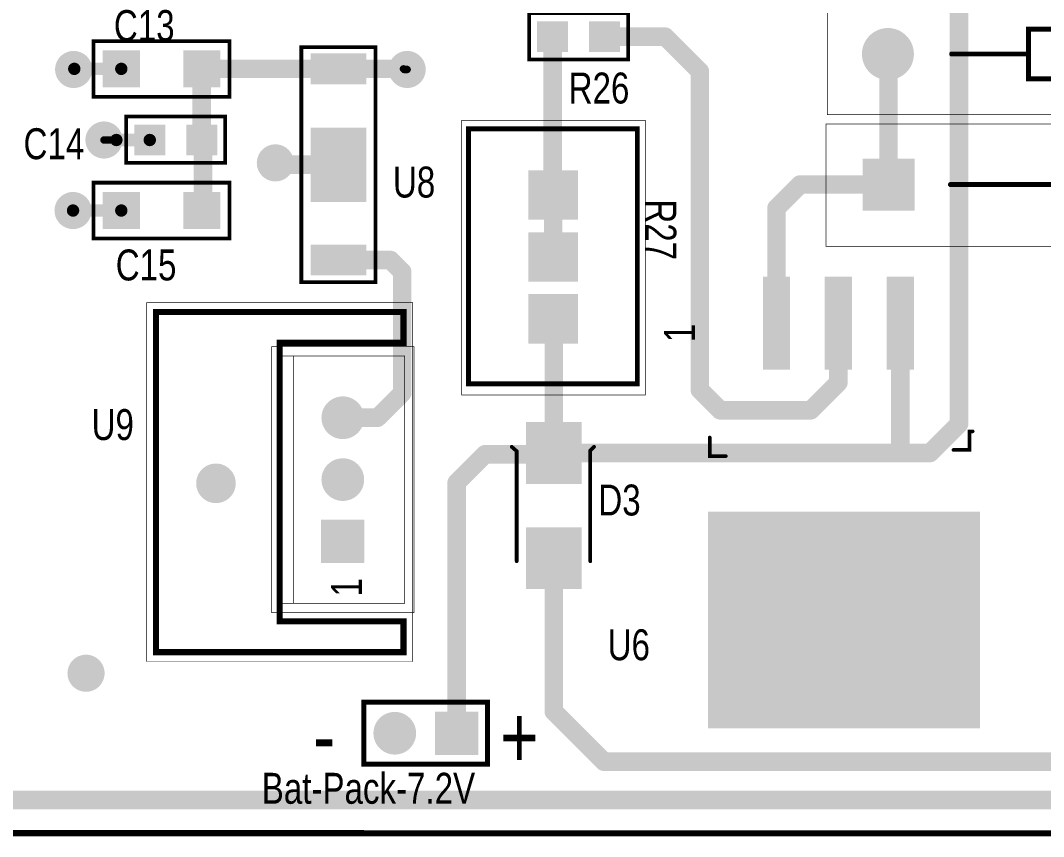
# Model space of a CAD drawing. Extents: x 0 to 8.76, y 0.02 to 4.83.
# Drawn here: x 5.693 to 7.347, y 0.023 to 1.342 of the extents above; entities that cross this region are included whole.
import ezdxf

# ---------------------------------------------------------------- set-up
doc = ezdxf.new("R2010")
doc.units = 0

msp = doc.modelspace()

# ---------------------------------------------------------------- linework, layer by layer
for points, const_width in [([(8.684, 0.028), (0.778, 0.029), (0.778, 4.826), (8.686, 4.826), (8.686, 0.028), (8.684, 0.028)], 0.01), ([(7.896, 1.19), (6.997, 1.19), (6.997, 1.388), (7.896, 1.388), (7.896, 1.19)], 0.001), ([(6.703, 0.737), (6.703, 1.181), (6.406, 1.181), (6.406, 0.737), (6.703, 0.737)], 0.001), ([(6.995, 1.175), (7.894, 1.175), (7.894, 0.977), (6.995, 0.977), (6.995, 1.175)], 0.001), ([(6.327, 0.306), (5.897, 0.306), (5.897, 0.886), (6.327, 0.886), (6.327, 0.306)], 0.001), ([(6.099, 0.815), (6.329, 0.815), (6.329, 0.385), (6.099, 0.385), (6.099, 0.815)], 0.001), ([(6.448, 0.14), (6.448, 0.24), (6.248, 0.24), (6.248, 0.14), (6.448, 0.14)], 0.001)]:
    msp.add_lwpolyline(points, close=True, dxfattribs=dict(const_width=const_width))
at = {"const_width": 0.0005}
for points in [[(6.9967, 1.19, 1), (6.9973, 1.19, 1)], [(6.4057, 1.181, 1), (6.4063, 1.181, 1)], [(6.7028, 1.181, 1), (6.7033, 1.181, 1)], [(6.9947, 1.175, 1), (6.9953, 1.175, 1)], [(6.9947, 1.175, 1), (6.9953, 1.175, 1)], [(6.9947, 0.977, 1), (6.9953, 0.977, 1)], [(5.8967, 0.886, 1), (5.8973, 0.886, 1)], [(6.3267, 0.886, 1), (6.3273, 0.886, 1)], [(6.0987, 0.815, 1), (6.0993, 0.815, 1)], [(6.0987, 0.815, 1), (6.0993, 0.815, 1)], [(6.3287, 0.815, 1), (6.3293, 0.815, 1)], [(6.4057, 0.737, 1), (6.4063, 0.737, 1)], [(6.7028, 0.737, 1), (6.7033, 0.737, 1)], [(6.7028, 0.737, 1), (6.7033, 0.737, 1)], [(6.0987, 0.385, 1), (6.0993, 0.385, 1)], [(6.3287, 0.385, 1), (6.3293, 0.385, 1)], [(5.8967, 0.306, 1), (5.8973, 0.306, 1)], [(6.3267, 0.306, 1), (6.3273, 0.306, 1)], [(6.3267, 0.306, 1), (6.3273, 0.306, 1)], [(6.2477, 0.24, 1), (6.2483, 0.24, 1)], [(6.4478, 0.24, 1), (6.4483, 0.24, 1)], [(6.2477, 0.14, 1), (6.2483, 0.14, 1)], [(6.4478, 0.14, 1), (6.4483, 0.14, 1)], [(6.4478, 0.14, 1), (6.4483, 0.14, 1)]]:
    msp.add_lwpolyline(points, format="xyb", close=True, dxfattribs=at)
at = {"layer": 'DRL'}
for points, const_width in [([(7.085, 1.288, 1), (7.105, 1.288, 1)], 0.02), ([(5.769, 1.263, 1), (5.789, 1.263, 1)], 0.02), ([(5.769, 1.263, 1), (5.789, 1.263, 1)], 0.02), ([(6.308, 1.263, 1), (6.328, 1.263, 1)], 0.02), ([(5.818, 1.149, 1), (5.838, 1.149, 1)], 0.02), ([(5.818, 1.149, 1), (5.838, 1.149, 1)], 0.02), ([(5.818, 1.149, 1), (5.838, 1.149, 1)], 0.02), ([(6.095, 1.112, 1), (6.115, 1.112, 1)], 0.02), ([(7.086, 1.077, 1), (7.106, 1.077, 1)], 0.02), ([(6.544, 1.06, 1), (6.564, 1.06, 1)], 0.02), ([(5.768, 1.035, 1), (5.788, 1.035, 1)], 0.02), ([(5.768, 1.035, 1), (5.788, 1.035, 1)], 0.02), ([(5.768, 1.035, 1), (5.788, 1.035, 1)], 0.02), ([(6.544, 0.96, 1), (6.564, 0.96, 1)], 0.02), ([(6.544, 0.86, 1), (6.564, 0.86, 1)], 0.02), ([(6.205, 0.7, 1), (6.223, 0.7, 1)], 0.018), ([(6, 0.594, 1), (6.018, 0.594, 1)], 0.018), ([(6.205, 0.6, 1), (6.223, 0.6, 1)], 0.018), ([(6.205, 0.5, 1), (6.223, 0.5, 1)], 0.018), ([(5.789, 0.287, 1), (5.809, 0.287, 1)], 0.02), ([(6.291, 0.19, 1), (6.305, 0.19, 1)], 0.015), ([(6.391, 0.19, 1), (6.405, 0.19, 1)], 0.015)]:
    msp.add_lwpolyline(points, format="xyb", close=True, dxfattribs=dict(at, const_width=const_width))
at = {"layer": 'FAB', "const_width": 0.02}
for points in [[(5.769, 1.263, 1), (5.789, 1.263, 1)], [(5.769, 1.263, 1), (5.789, 1.263, 1)], [(6.308, 1.263, 1), (6.328, 1.263, 1)], [(5.818, 1.149, 1), (5.838, 1.149, 1)], [(5.818, 1.149, 1), (5.838, 1.149, 1)], [(5.818, 1.149, 1), (5.838, 1.149, 1)], [(6.095, 1.112, 1), (6.115, 1.112, 1)], [(5.768, 1.035, 1), (5.788, 1.035, 1)], [(5.768, 1.035, 1), (5.788, 1.035, 1)], [(5.768, 1.035, 1), (5.788, 1.035, 1)], [(5.789, 0.287, 1), (5.809, 0.287, 1)]]:
    msp.add_lwpolyline(points, format="xyb", close=True, dxfattribs=at)
at = {"layer": 'GND'}
for points, const_width in [([(7.078, 1.288, 1), (7.112, 1.288, 1)], 0.035), ([(5.767, 1.263, 1), (5.791, 1.263, 1)], 0.025), ([(5.767, 1.263, 1), (5.791, 1.263, 1)], 0.025), ([(6.306, 1.263, 1), (6.33, 1.263, 1)], 0.025), ([(5.816, 1.149, 1), (5.84, 1.149, 1)], 0.025), ([(5.816, 1.149, 1), (5.84, 1.149, 1)], 0.025), ([(5.816, 1.149, 1), (5.84, 1.149, 1)], 0.025), ([(6.093, 1.112, 1), (6.117, 1.112, 1)], 0.025), ([(5.766, 1.035, 1), (5.79, 1.035, 1)], 0.025), ([(5.766, 1.035, 1), (5.79, 1.035, 1)], 0.025), ([(5.766, 1.035, 1), (5.79, 1.035, 1)], 0.025), ([(6.199, 0.7, 1), (6.229, 0.7, 1)], 0.03), ([(6.199, 0.6, 1), (6.229, 0.6, 1)], 0.03), ([(5.993, 0.594, 1), (6.025, 0.594, 1)], 0.032), ([(5.787, 0.287, 1), (5.811, 0.287, 1)], 0.025)]:
    msp.add_lwpolyline(points, format="xyb", close=True, dxfattribs=dict(at, const_width=const_width))
for points in [[(7.061, 1.042), (7.131, 1.042), (7.061, 1.112), (7.131, 1.112)], [(6.524, 1.03), (6.584, 1.03), (6.524, 1.09), (6.584, 1.09)], [(6.524, 0.93), (6.584, 0.93), (6.524, 0.99), (6.584, 0.99)], [(6.524, 0.83), (6.584, 0.83), (6.524, 0.89), (6.584, 0.89)], [(6.184, 0.47), (6.244, 0.47), (6.184, 0.53), (6.244, 0.53)]]:
    msp.add_solid(points, dxfattribs=at)
at = {"layer": 'I10'}
for points, const_width in [([(7.078, 1.288, 1), (7.112, 1.288, 1)], 0.035), ([(5.767, 1.263, 1), (5.791, 1.263, 1)], 0.025), ([(5.767, 1.263, 1), (5.791, 1.263, 1)], 0.025), ([(6.306, 1.263, 1), (6.33, 1.263, 1)], 0.025), ([(5.816, 1.149, 1), (5.84, 1.149, 1)], 0.025), ([(5.816, 1.149, 1), (5.84, 1.149, 1)], 0.025), ([(5.816, 1.149, 1), (5.84, 1.149, 1)], 0.025), ([(6.093, 1.112, 1), (6.117, 1.112, 1)], 0.025), ([(5.766, 1.035, 1), (5.79, 1.035, 1)], 0.025), ([(5.766, 1.035, 1), (5.79, 1.035, 1)], 0.025), ([(5.766, 1.035, 1), (5.79, 1.035, 1)], 0.025), ([(6.199, 0.7, 1), (6.229, 0.7, 1)], 0.03), ([(6.199, 0.6, 1), (6.229, 0.6, 1)], 0.03), ([(5.996, 0.594, 1), (6.022, 0.594, 1)], 0.027), ([(5.787, 0.287, 1), (5.811, 0.287, 1)], 0.025)]:
    msp.add_lwpolyline(points, format="xyb", close=True, dxfattribs=dict(at, const_width=const_width))
for points in [[(7.061, 1.042), (7.131, 1.042), (7.061, 1.112), (7.131, 1.112)], [(6.524, 1.03), (6.584, 1.03), (6.524, 1.09), (6.584, 1.09)], [(6.524, 0.93), (6.584, 0.93), (6.524, 0.99), (6.584, 0.99)], [(6.524, 0.83), (6.584, 0.83), (6.524, 0.89), (6.584, 0.89)], [(6.184, 0.47), (6.244, 0.47), (6.184, 0.53), (6.244, 0.53)]]:
    msp.add_solid(points, dxfattribs=at)
at = {"layer": 'I11'}
for points, const_width in [([(7.078, 1.288, 1), (7.112, 1.288, 1)], 0.035), ([(5.767, 1.263, 1), (5.791, 1.263, 1)], 0.025), ([(5.767, 1.263, 1), (5.791, 1.263, 1)], 0.025), ([(6.306, 1.263, 1), (6.33, 1.263, 1)], 0.025), ([(5.816, 1.149, 1), (5.84, 1.149, 1)], 0.025), ([(5.816, 1.149, 1), (5.84, 1.149, 1)], 0.025), ([(5.816, 1.149, 1), (5.84, 1.149, 1)], 0.025), ([(6.093, 1.112, 1), (6.117, 1.112, 1)], 0.025), ([(5.766, 1.035, 1), (5.79, 1.035, 1)], 0.025), ([(5.766, 1.035, 1), (5.79, 1.035, 1)], 0.025), ([(5.766, 1.035, 1), (5.79, 1.035, 1)], 0.025), ([(6.199, 0.7, 1), (6.229, 0.7, 1)], 0.03), ([(6.199, 0.6, 1), (6.229, 0.6, 1)], 0.03), ([(5.996, 0.594, 1), (6.022, 0.594, 1)], 0.027), ([(5.787, 0.287, 1), (5.811, 0.287, 1)], 0.025)]:
    msp.add_lwpolyline(points, format="xyb", close=True, dxfattribs=dict(at, const_width=const_width))
for points in [[(7.061, 1.042), (7.131, 1.042), (7.061, 1.112), (7.131, 1.112)], [(6.524, 1.03), (6.584, 1.03), (6.524, 1.09), (6.584, 1.09)], [(6.524, 0.93), (6.584, 0.93), (6.524, 0.99), (6.584, 0.99)], [(6.524, 0.83), (6.584, 0.83), (6.524, 0.89), (6.584, 0.89)], [(6.184, 0.47), (6.244, 0.47), (6.184, 0.53), (6.244, 0.53)]]:
    msp.add_solid(points, dxfattribs=at)
at = {"layer": 'I12'}
for points, const_width in [([(7.078, 1.288, 1), (7.112, 1.288, 1)], 0.035), ([(5.767, 1.263, 1), (5.791, 1.263, 1)], 0.025), ([(5.767, 1.263, 1), (5.791, 1.263, 1)], 0.025), ([(6.306, 1.263, 1), (6.33, 1.263, 1)], 0.025), ([(5.816, 1.149, 1), (5.84, 1.149, 1)], 0.025), ([(5.816, 1.149, 1), (5.84, 1.149, 1)], 0.025), ([(5.816, 1.149, 1), (5.84, 1.149, 1)], 0.025), ([(6.093, 1.112, 1), (6.117, 1.112, 1)], 0.025), ([(5.766, 1.035, 1), (5.79, 1.035, 1)], 0.025), ([(5.766, 1.035, 1), (5.79, 1.035, 1)], 0.025), ([(5.766, 1.035, 1), (5.79, 1.035, 1)], 0.025), ([(6.199, 0.7, 1), (6.229, 0.7, 1)], 0.03), ([(6.199, 0.6, 1), (6.229, 0.6, 1)], 0.03), ([(5.996, 0.594, 1), (6.022, 0.594, 1)], 0.027), ([(5.787, 0.287, 1), (5.811, 0.287, 1)], 0.025)]:
    msp.add_lwpolyline(points, format="xyb", close=True, dxfattribs=dict(at, const_width=const_width))
for points in [[(7.061, 1.042), (7.131, 1.042), (7.061, 1.112), (7.131, 1.112)], [(6.524, 1.03), (6.584, 1.03), (6.524, 1.09), (6.584, 1.09)], [(6.524, 0.93), (6.584, 0.93), (6.524, 0.99), (6.584, 0.99)], [(6.524, 0.83), (6.584, 0.83), (6.524, 0.89), (6.584, 0.89)], [(6.184, 0.47), (6.244, 0.47), (6.184, 0.53), (6.244, 0.53)]]:
    msp.add_solid(points, dxfattribs=at)
at = {"layer": 'IN3'}
for points, const_width in [([(7.078, 1.288, 1), (7.112, 1.288, 1)], 0.035), ([(5.767, 1.263, 1), (5.791, 1.263, 1)], 0.025), ([(5.767, 1.263, 1), (5.791, 1.263, 1)], 0.025), ([(6.306, 1.263, 1), (6.33, 1.263, 1)], 0.025), ([(5.816, 1.149, 1), (5.84, 1.149, 1)], 0.025), ([(5.816, 1.149, 1), (5.84, 1.149, 1)], 0.025), ([(5.816, 1.149, 1), (5.84, 1.149, 1)], 0.025), ([(6.093, 1.112, 1), (6.117, 1.112, 1)], 0.025), ([(5.766, 1.035, 1), (5.79, 1.035, 1)], 0.025), ([(5.766, 1.035, 1), (5.79, 1.035, 1)], 0.025), ([(5.766, 1.035, 1), (5.79, 1.035, 1)], 0.025), ([(6.199, 0.7, 1), (6.229, 0.7, 1)], 0.03), ([(6.199, 0.6, 1), (6.229, 0.6, 1)], 0.03), ([(5.996, 0.594, 1), (6.022, 0.594, 1)], 0.027), ([(5.787, 0.287, 1), (5.811, 0.287, 1)], 0.025)]:
    msp.add_lwpolyline(points, format="xyb", close=True, dxfattribs=dict(at, const_width=const_width))
for points in [[(7.061, 1.042), (7.131, 1.042), (7.061, 1.112), (7.131, 1.112)], [(6.524, 1.03), (6.584, 1.03), (6.524, 1.09), (6.584, 1.09)], [(6.524, 0.93), (6.584, 0.93), (6.524, 0.99), (6.584, 0.99)], [(6.524, 0.83), (6.584, 0.83), (6.524, 0.89), (6.584, 0.89)], [(6.184, 0.47), (6.244, 0.47), (6.184, 0.53), (6.244, 0.53)]]:
    msp.add_solid(points, dxfattribs=at)
at = {"layer": 'IN4'}
for points, const_width in [([(7.078, 1.288, 1), (7.112, 1.288, 1)], 0.035), ([(5.767, 1.263, 1), (5.791, 1.263, 1)], 0.025), ([(5.767, 1.263, 1), (5.791, 1.263, 1)], 0.025), ([(6.306, 1.263, 1), (6.33, 1.263, 1)], 0.025), ([(5.816, 1.149, 1), (5.84, 1.149, 1)], 0.025), ([(5.816, 1.149, 1), (5.84, 1.149, 1)], 0.025), ([(5.816, 1.149, 1), (5.84, 1.149, 1)], 0.025), ([(6.093, 1.112, 1), (6.117, 1.112, 1)], 0.025), ([(5.766, 1.035, 1), (5.79, 1.035, 1)], 0.025), ([(5.766, 1.035, 1), (5.79, 1.035, 1)], 0.025), ([(5.766, 1.035, 1), (5.79, 1.035, 1)], 0.025), ([(6.199, 0.7, 1), (6.229, 0.7, 1)], 0.03), ([(6.199, 0.6, 1), (6.229, 0.6, 1)], 0.03), ([(5.996, 0.594, 1), (6.022, 0.594, 1)], 0.027), ([(5.787, 0.287, 1), (5.811, 0.287, 1)], 0.025)]:
    msp.add_lwpolyline(points, format="xyb", close=True, dxfattribs=dict(at, const_width=const_width))
for points in [[(7.061, 1.042), (7.131, 1.042), (7.061, 1.112), (7.131, 1.112)], [(6.524, 1.03), (6.584, 1.03), (6.524, 1.09), (6.584, 1.09)], [(6.524, 0.93), (6.584, 0.93), (6.524, 0.99), (6.584, 0.99)], [(6.524, 0.83), (6.584, 0.83), (6.524, 0.89), (6.584, 0.89)], [(6.184, 0.47), (6.244, 0.47), (6.184, 0.53), (6.244, 0.53)]]:
    msp.add_solid(points, dxfattribs=at)
at = {"layer": 'IN5'}
for points, const_width in [([(7.078, 1.288, 1), (7.112, 1.288, 1)], 0.035), ([(5.767, 1.263, 1), (5.791, 1.263, 1)], 0.025), ([(5.767, 1.263, 1), (5.791, 1.263, 1)], 0.025), ([(6.306, 1.263, 1), (6.33, 1.263, 1)], 0.025), ([(5.816, 1.149, 1), (5.84, 1.149, 1)], 0.025), ([(5.816, 1.149, 1), (5.84, 1.149, 1)], 0.025), ([(5.816, 1.149, 1), (5.84, 1.149, 1)], 0.025), ([(6.093, 1.112, 1), (6.117, 1.112, 1)], 0.025), ([(5.766, 1.035, 1), (5.79, 1.035, 1)], 0.025), ([(5.766, 1.035, 1), (5.79, 1.035, 1)], 0.025), ([(5.766, 1.035, 1), (5.79, 1.035, 1)], 0.025), ([(6.199, 0.7, 1), (6.229, 0.7, 1)], 0.03), ([(6.199, 0.6, 1), (6.229, 0.6, 1)], 0.03), ([(5.996, 0.594, 1), (6.022, 0.594, 1)], 0.027), ([(5.787, 0.287, 1), (5.811, 0.287, 1)], 0.025)]:
    msp.add_lwpolyline(points, format="xyb", close=True, dxfattribs=dict(at, const_width=const_width))
for points in [[(7.061, 1.042), (7.131, 1.042), (7.061, 1.112), (7.131, 1.112)], [(6.524, 1.03), (6.584, 1.03), (6.524, 1.09), (6.584, 1.09)], [(6.524, 0.93), (6.584, 0.93), (6.524, 0.99), (6.584, 0.99)], [(6.524, 0.83), (6.584, 0.83), (6.524, 0.89), (6.584, 0.89)], [(6.184, 0.47), (6.244, 0.47), (6.184, 0.53), (6.244, 0.53)]]:
    msp.add_solid(points, dxfattribs=at)
at = {"layer": 'IN6'}
for points, const_width in [([(7.078, 1.288, 1), (7.112, 1.288, 1)], 0.035), ([(5.767, 1.263, 1), (5.791, 1.263, 1)], 0.025), ([(5.767, 1.263, 1), (5.791, 1.263, 1)], 0.025), ([(6.306, 1.263, 1), (6.33, 1.263, 1)], 0.025), ([(5.816, 1.149, 1), (5.84, 1.149, 1)], 0.025), ([(5.816, 1.149, 1), (5.84, 1.149, 1)], 0.025), ([(5.816, 1.149, 1), (5.84, 1.149, 1)], 0.025), ([(6.093, 1.112, 1), (6.117, 1.112, 1)], 0.025), ([(5.766, 1.035, 1), (5.79, 1.035, 1)], 0.025), ([(5.766, 1.035, 1), (5.79, 1.035, 1)], 0.025), ([(5.766, 1.035, 1), (5.79, 1.035, 1)], 0.025), ([(6.199, 0.7, 1), (6.229, 0.7, 1)], 0.03), ([(6.199, 0.6, 1), (6.229, 0.6, 1)], 0.03), ([(5.996, 0.594, 1), (6.022, 0.594, 1)], 0.027), ([(5.787, 0.287, 1), (5.811, 0.287, 1)], 0.025)]:
    msp.add_lwpolyline(points, format="xyb", close=True, dxfattribs=dict(at, const_width=const_width))
for points in [[(7.061, 1.042), (7.131, 1.042), (7.061, 1.112), (7.131, 1.112)], [(6.524, 1.03), (6.584, 1.03), (6.524, 1.09), (6.584, 1.09)], [(6.524, 0.93), (6.584, 0.93), (6.524, 0.99), (6.584, 0.99)], [(6.524, 0.83), (6.584, 0.83), (6.524, 0.89), (6.584, 0.89)], [(6.184, 0.47), (6.244, 0.47), (6.184, 0.53), (6.244, 0.53)]]:
    msp.add_solid(points, dxfattribs=at)
at = {"layer": 'IN7'}
for points, const_width in [([(7.078, 1.288, 1), (7.112, 1.288, 1)], 0.035), ([(5.767, 1.263, 1), (5.791, 1.263, 1)], 0.025), ([(5.767, 1.263, 1), (5.791, 1.263, 1)], 0.025), ([(6.306, 1.263, 1), (6.33, 1.263, 1)], 0.025), ([(5.816, 1.149, 1), (5.84, 1.149, 1)], 0.025), ([(5.816, 1.149, 1), (5.84, 1.149, 1)], 0.025), ([(5.816, 1.149, 1), (5.84, 1.149, 1)], 0.025), ([(6.093, 1.112, 1), (6.117, 1.112, 1)], 0.025), ([(5.766, 1.035, 1), (5.79, 1.035, 1)], 0.025), ([(5.766, 1.035, 1), (5.79, 1.035, 1)], 0.025), ([(5.766, 1.035, 1), (5.79, 1.035, 1)], 0.025), ([(6.199, 0.7, 1), (6.229, 0.7, 1)], 0.03), ([(6.199, 0.6, 1), (6.229, 0.6, 1)], 0.03), ([(5.996, 0.594, 1), (6.022, 0.594, 1)], 0.027), ([(5.787, 0.287, 1), (5.811, 0.287, 1)], 0.025)]:
    msp.add_lwpolyline(points, format="xyb", close=True, dxfattribs=dict(at, const_width=const_width))
for points in [[(7.061, 1.042), (7.131, 1.042), (7.061, 1.112), (7.131, 1.112)], [(6.524, 1.03), (6.584, 1.03), (6.524, 1.09), (6.584, 1.09)], [(6.524, 0.93), (6.584, 0.93), (6.524, 0.99), (6.584, 0.99)], [(6.524, 0.83), (6.584, 0.83), (6.524, 0.89), (6.584, 0.89)], [(6.184, 0.47), (6.244, 0.47), (6.184, 0.53), (6.244, 0.53)]]:
    msp.add_solid(points, dxfattribs=at)
at = {"layer": 'IN8'}
for points, const_width in [([(7.078, 1.288, 1), (7.112, 1.288, 1)], 0.035), ([(5.767, 1.263, 1), (5.791, 1.263, 1)], 0.025), ([(5.767, 1.263, 1), (5.791, 1.263, 1)], 0.025), ([(6.306, 1.263, 1), (6.33, 1.263, 1)], 0.025), ([(5.816, 1.149, 1), (5.84, 1.149, 1)], 0.025), ([(5.816, 1.149, 1), (5.84, 1.149, 1)], 0.025), ([(5.816, 1.149, 1), (5.84, 1.149, 1)], 0.025), ([(6.093, 1.112, 1), (6.117, 1.112, 1)], 0.025), ([(5.766, 1.035, 1), (5.79, 1.035, 1)], 0.025), ([(5.766, 1.035, 1), (5.79, 1.035, 1)], 0.025), ([(5.766, 1.035, 1), (5.79, 1.035, 1)], 0.025), ([(6.199, 0.7, 1), (6.229, 0.7, 1)], 0.03), ([(6.199, 0.6, 1), (6.229, 0.6, 1)], 0.03), ([(5.996, 0.594, 1), (6.022, 0.594, 1)], 0.027), ([(5.787, 0.287, 1), (5.811, 0.287, 1)], 0.025)]:
    msp.add_lwpolyline(points, format="xyb", close=True, dxfattribs=dict(at, const_width=const_width))
for points in [[(7.061, 1.042), (7.131, 1.042), (7.061, 1.112), (7.131, 1.112)], [(6.524, 1.03), (6.584, 1.03), (6.524, 1.09), (6.584, 1.09)], [(6.524, 0.93), (6.584, 0.93), (6.524, 0.99), (6.584, 0.99)], [(6.524, 0.83), (6.584, 0.83), (6.524, 0.89), (6.584, 0.89)], [(6.184, 0.47), (6.244, 0.47), (6.184, 0.53), (6.244, 0.53)]]:
    msp.add_solid(points, dxfattribs=at)
at = {"layer": 'IN9'}
for points, const_width in [([(7.078, 1.288, 1), (7.112, 1.288, 1)], 0.035), ([(5.767, 1.263, 1), (5.791, 1.263, 1)], 0.025), ([(5.767, 1.263, 1), (5.791, 1.263, 1)], 0.025), ([(6.306, 1.263, 1), (6.33, 1.263, 1)], 0.025), ([(5.816, 1.149, 1), (5.84, 1.149, 1)], 0.025), ([(5.816, 1.149, 1), (5.84, 1.149, 1)], 0.025), ([(5.816, 1.149, 1), (5.84, 1.149, 1)], 0.025), ([(6.093, 1.112, 1), (6.117, 1.112, 1)], 0.025), ([(5.766, 1.035, 1), (5.79, 1.035, 1)], 0.025), ([(5.766, 1.035, 1), (5.79, 1.035, 1)], 0.025), ([(5.766, 1.035, 1), (5.79, 1.035, 1)], 0.025), ([(6.199, 0.7, 1), (6.229, 0.7, 1)], 0.03), ([(6.199, 0.6, 1), (6.229, 0.6, 1)], 0.03), ([(5.996, 0.594, 1), (6.022, 0.594, 1)], 0.027), ([(5.787, 0.287, 1), (5.811, 0.287, 1)], 0.025)]:
    msp.add_lwpolyline(points, format="xyb", close=True, dxfattribs=dict(at, const_width=const_width))
for points in [[(7.061, 1.042), (7.131, 1.042), (7.061, 1.112), (7.131, 1.112)], [(6.524, 1.03), (6.584, 1.03), (6.524, 1.09), (6.584, 1.09)], [(6.524, 0.93), (6.584, 0.93), (6.524, 0.99), (6.584, 0.99)], [(6.524, 0.83), (6.584, 0.83), (6.524, 0.89), (6.584, 0.89)], [(6.184, 0.47), (6.244, 0.47), (6.184, 0.53), (6.244, 0.53)]]:
    msp.add_solid(points, dxfattribs=at)
at = {"layer": 'NOT', "const_width": 0.02}
for points in [[(5.769, 1.263, 1), (5.789, 1.263, 1)], [(5.769, 1.263, 1), (5.789, 1.263, 1)], [(6.308, 1.263, 1), (6.328, 1.263, 1)], [(5.818, 1.149, 1), (5.838, 1.149, 1)], [(5.818, 1.149, 1), (5.838, 1.149, 1)], [(5.818, 1.149, 1), (5.838, 1.149, 1)], [(6.095, 1.112, 1), (6.115, 1.112, 1)], [(5.768, 1.035, 1), (5.788, 1.035, 1)], [(5.768, 1.035, 1), (5.788, 1.035, 1)], [(5.768, 1.035, 1), (5.788, 1.035, 1)], [(5.789, 0.287, 1), (5.809, 0.287, 1)]]:
    msp.add_lwpolyline(points, format="xyb", close=True, dxfattribs=at)
at = {"layer": 'PWR'}
for points, const_width in [([(7.078, 1.288, 1), (7.112, 1.288, 1)], 0.035), ([(5.767, 1.263, 1), (5.791, 1.263, 1)], 0.025), ([(5.767, 1.263, 1), (5.791, 1.263, 1)], 0.025), ([(6.306, 1.263, 1), (6.33, 1.263, 1)], 0.025), ([(5.816, 1.149, 1), (5.84, 1.149, 1)], 0.025), ([(5.816, 1.149, 1), (5.84, 1.149, 1)], 0.025), ([(5.816, 1.149, 1), (5.84, 1.149, 1)], 0.025), ([(6.093, 1.112, 1), (6.117, 1.112, 1)], 0.025), ([(5.766, 1.035, 1), (5.79, 1.035, 1)], 0.025), ([(5.766, 1.035, 1), (5.79, 1.035, 1)], 0.025), ([(5.766, 1.035, 1), (5.79, 1.035, 1)], 0.025), ([(6.199, 0.7, 1), (6.229, 0.7, 1)], 0.03), ([(6.199, 0.6, 1), (6.229, 0.6, 1)], 0.03), ([(5.993, 0.594, 1), (6.025, 0.594, 1)], 0.032), ([(5.787, 0.287, 1), (5.811, 0.287, 1)], 0.025)]:
    msp.add_lwpolyline(points, format="xyb", close=True, dxfattribs=dict(at, const_width=const_width))
for points in [[(7.061, 1.042), (7.131, 1.042), (7.061, 1.112), (7.131, 1.112)], [(6.524, 1.03), (6.584, 1.03), (6.524, 1.09), (6.584, 1.09)], [(6.524, 0.93), (6.584, 0.93), (6.524, 0.99), (6.584, 0.99)], [(6.524, 0.83), (6.584, 0.83), (6.524, 0.89), (6.584, 0.89)], [(6.184, 0.47), (6.244, 0.47), (6.184, 0.53), (6.244, 0.53)]]:
    msp.add_solid(points, dxfattribs=at)
at = {"layer": 'SMT'}
for points, const_width in [([(7.074, 1.288, 1), (7.116, 1.288, 1)], 0.042), ([(5.764, 1.263, 1), (5.794, 1.263, 1)], 0.03), ([(5.764, 1.263, 1), (5.794, 1.263, 1)], 0.03), ([(6.303, 1.263, 1), (6.333, 1.263, 1)], 0.03), ([(5.813, 1.149, 1), (5.843, 1.149, 1)], 0.03), ([(5.813, 1.149, 1), (5.843, 1.149, 1)], 0.03), ([(5.813, 1.149, 1), (5.843, 1.149, 1)], 0.03), ([(6.09, 1.112, 1), (6.12, 1.112, 1)], 0.03), ([(5.763, 1.035, 1), (5.793, 1.035, 1)], 0.03), ([(5.763, 1.035, 1), (5.793, 1.035, 1)], 0.03), ([(5.763, 1.035, 1), (5.793, 1.035, 1)], 0.03), ([(6.197, 0.7, 1), (6.231, 0.7, 1)], 0.035), ([(6.197, 0.6, 1), (6.231, 0.6, 1)], 0.035), ([(5.994, 0.594, 1), (6.024, 0.594, 1)], 0.03), ([(5.784, 0.287, 1), (5.814, 0.287, 1)], 0.03), ([(6.281, 0.19, 1), (6.315, 0.19, 1)], 0.035)]:
    msp.add_lwpolyline(points, format="xyb", close=True, dxfattribs=dict(at, const_width=const_width))
for points in [[(6.528, 1.291), (6.578, 1.291), (6.528, 1.341), (6.578, 1.341)], [(6.612, 1.291), (6.662, 1.291), (6.612, 1.341), (6.662, 1.341)], [(5.826, 1.234), (5.886, 1.234), (5.826, 1.294), (5.886, 1.294)], [(5.956, 1.234), (6.016, 1.234), (5.956, 1.294), (6.016, 1.294)], [(6.162, 1.239), (6.252, 1.239), (6.162, 1.289), (6.252, 1.289)], [(5.877, 1.124), (5.927, 1.124), (5.877, 1.174), (5.927, 1.174)], [(5.961, 1.124), (6.011, 1.124), (5.961, 1.174), (6.011, 1.174)], [(6.162, 1.049), (6.252, 1.049), (6.162, 1.169), (6.252, 1.169)], [(7.054, 1.035), (7.138, 1.035), (7.054, 1.119), (7.138, 1.119)], [(6.514, 1.02), (6.594, 1.02), (6.514, 1.1), (6.594, 1.1)], [(5.826, 1.005), (5.886, 1.005), (5.826, 1.065), (5.886, 1.065)], [(5.956, 1.005), (6.016, 1.005), (5.956, 1.065), (6.016, 1.065)], [(6.514, 0.92), (6.594, 0.92), (6.514, 1), (6.594, 1)], [(6.162, 0.93), (6.252, 0.93), (6.162, 0.98), (6.252, 0.98)], [(6.893, 0.778), (6.937, 0.778), (6.893, 0.928), (6.937, 0.928)], [(6.993, 0.778), (7.037, 0.778), (6.993, 0.928), (7.037, 0.928)], [(7.093, 0.778), (7.137, 0.778), (7.093, 0.928), (7.137, 0.928)], [(6.514, 0.82), (6.594, 0.82), (6.514, 0.9), (6.594, 0.9)], [(6.51, 0.593), (6.6, 0.593), (6.51, 0.693), (6.6, 0.693)], [(6.804, 0.198), (7.244, 0.198), (6.804, 0.548), (7.244, 0.548)], [(6.179, 0.465), (6.249, 0.465), (6.179, 0.535), (6.249, 0.535)], [(6.51, 0.423), (6.6, 0.423), (6.51, 0.523), (6.6, 0.523)], [(6.363, 0.155), (6.433, 0.155), (6.363, 0.225), (6.433, 0.225)]]:
    msp.add_solid(points, dxfattribs=at)
at = {"layer": 'SPT', "const_width": 0.042}
msp.add_lwpolyline([(7.074, 1.288, 1), (7.116, 1.288, 1)], format="xyb", close=True, dxfattribs=at)
at = {"layer": 'SPT'}
for points in [[(6.528, 1.291), (6.578, 1.291), (6.528, 1.341), (6.578, 1.341)], [(6.612, 1.291), (6.662, 1.291), (6.612, 1.341), (6.662, 1.341)], [(5.826, 1.234), (5.886, 1.234), (5.826, 1.294), (5.886, 1.294)], [(5.956, 1.234), (6.016, 1.234), (5.956, 1.294), (6.016, 1.294)], [(6.162, 1.239), (6.252, 1.239), (6.162, 1.289), (6.252, 1.289)], [(5.877, 1.124), (5.927, 1.124), (5.877, 1.174), (5.927, 1.174)], [(5.961, 1.124), (6.011, 1.124), (5.961, 1.174), (6.011, 1.174)], [(6.162, 1.049), (6.252, 1.049), (6.162, 1.169), (6.252, 1.169)], [(6.514, 1.02), (6.594, 1.02), (6.514, 1.1), (6.594, 1.1)], [(5.826, 1.005), (5.886, 1.005), (5.826, 1.065), (5.886, 1.065)], [(5.956, 1.005), (6.016, 1.005), (5.956, 1.065), (6.016, 1.065)], [(6.514, 0.92), (6.594, 0.92), (6.514, 1), (6.594, 1)], [(6.162, 0.93), (6.252, 0.93), (6.162, 0.98), (6.252, 0.98)], [(6.893, 0.778), (6.937, 0.778), (6.893, 0.928), (6.937, 0.928)], [(6.993, 0.778), (7.037, 0.778), (6.993, 0.928), (7.037, 0.928)], [(7.093, 0.778), (7.137, 0.778), (7.093, 0.928), (7.137, 0.928)], [(6.514, 0.82), (6.594, 0.82), (6.514, 0.9), (6.594, 0.9)], [(6.51, 0.593), (6.6, 0.593), (6.51, 0.693), (6.6, 0.693)], [(6.804, 0.198), (7.244, 0.198), (6.804, 0.548), (7.244, 0.548)], [(6.51, 0.423), (6.6, 0.423), (6.51, 0.523), (6.6, 0.523)]]:
    msp.add_solid(points, dxfattribs=at)
at = {"layer": 'SST'}
for points, const_width in [([(6.515, 1.354), (6.675, 1.354), (6.675, 1.354), (6.675, 1.279), (6.515, 1.279), (6.515, 1.354)], 0.006), ([(7.41, 1.248), (7.53, 1.248), (7.53, 1.328), (7.322, 1.328), (7.322, 1.248), (7.41, 1.248)], 0.008), ([(5.811, 1.309), (5.811, 1.219), (5.811, 1.219), (6.031, 1.219), (6.031, 1.309), (5.811, 1.309)], 0.006), ([(6.024, 1.112), (5.864, 1.112), (5.864, 1.112), (5.864, 1.187), (6.024, 1.187), (6.024, 1.112)], 0.006), ([(6.69, 1.167), (6.69, 0.755), (6.417, 0.755), (6.417, 1.167), (6.69, 1.167)], 0.008), ([(5.811, 1.08), (5.811, 0.99), (5.811, 0.99), (6.031, 0.99), (6.031, 1.08), (5.811, 1.08)], 0.006), ([(6.312, 0.321), (5.912, 0.321), (5.912, 0.871), (6.312, 0.871), (6.312, 0.821), (6.112, 0.821), (6.112, 0.371), (6.312, 0.371), (6.312, 0.321)], 0.01), ([(6.114, 0.4), (6.114, 0.8), (6.314, 0.8), (6.314, 0.4), (6.114, 0.4)], 0.001), ([(6.448, 0.14), (6.448, 0.24), (6.248, 0.24), (6.248, 0.14), (6.448, 0.14)], 0.008)]:
    msp.add_lwpolyline(points, close=True, dxfattribs=dict(at, const_width=const_width))
for points, const_width in [([(7.074, 1.288, 1), (7.116, 1.288, 1)], 0.042), ([(7.32, 1.328, 1), (7.324, 1.328, 1)], 0.004), ([(5.8095, 1.309, 1), (5.8125, 1.309, 1)], 0.003), ([(5.8095, 1.309, 1), (5.8125, 1.309, 1)], 0.003), ([(6.0295, 1.309, 1), (6.0325, 1.309, 1)], 0.003), ([(6.1455, 1.299, 1), (6.1485, 1.299, 1)], 0.003), ([(6.2655, 1.299, 1), (6.2685, 1.299, 1)], 0.003), ([(7.196, 1.288, 1), (7.2, 1.288, 1)], 0.004), ([(7.32, 1.288, 1), (7.324, 1.288, 1)], 0.004), ([(6.5135, 1.279, 1), (6.5165, 1.279, 1)], 0.003), ([(6.6735, 1.279, 1), (6.6765, 1.279, 1)], 0.003), ([(7.32, 1.248, 1), (7.324, 1.248, 1)], 0.004), ([(5.8095, 1.219, 1), (5.8125, 1.219, 1)], 0.003), ([(5.8095, 1.219, 1), (5.8125, 1.219, 1)], 0.003), ([(6.0295, 1.219, 1), (6.0325, 1.219, 1)], 0.003), ([(5.8625, 1.187, 1), (5.8655, 1.187, 1)], 0.003), ([(6.0225, 1.187, 1), (6.0255, 1.187, 1)], 0.003), ([(6.415, 1.167, 1), (6.419, 1.167, 1)], 0.004), ([(6.688, 1.167, 1), (6.692, 1.167, 1)], 0.004), ([(6.688, 1.167, 1), (6.692, 1.167, 1)], 0.004), ([(5.8625, 1.112, 1), (5.8655, 1.112, 1)], 0.003), ([(5.8625, 1.112, 1), (5.8655, 1.112, 1)], 0.003), ([(6.0225, 1.112, 1), (6.0255, 1.112, 1)], 0.003), ([(6.0225, 1.112, 1), (6.0255, 1.112, 1)], 0.003), ([(5.8095, 1.08, 1), (5.8125, 1.08, 1)], 0.003), ([(5.8095, 1.08, 1), (5.8125, 1.08, 1)], 0.003), ([(6.0295, 1.08, 1), (6.0325, 1.08, 1)], 0.003), ([(7.194, 1.077, 1), (7.198, 1.077, 1)], 0.004), ([(5.8095, 0.99, 1), (5.8125, 0.99, 1)], 0.003), ([(5.8095, 0.99, 1), (5.8125, 0.99, 1)], 0.003), ([(6.0295, 0.99, 1), (6.0325, 0.99, 1)], 0.003), ([(6.1455, 0.979, 1), (6.1485, 0.979, 1)], 0.003), ([(6.1455, 0.959, 1), (6.1485, 0.959, 1)], 0.003), ([(6.1455, 0.919, 1), (6.1485, 0.919, 1)], 0.003), ([(6.2655, 0.919, 1), (6.2685, 0.919, 1)], 0.003), ([(5.9095, 0.871, 1), (5.9145, 0.871, 1)], 0.005), ([(6.3095, 0.871, 1), (6.3145, 0.871, 1)], 0.005), ([(6.1095, 0.821, 1), (6.1145, 0.821, 1)], 0.005), ([(6.3095, 0.821, 1), (6.3145, 0.821, 1)], 0.005), ([(6.1137, 0.8, 1), (6.1143, 0.8, 1)], 0.0005), ([(6.1338, 0.8, 1), (6.1343, 0.8, 1)], 0.0005), ([(6.3137, 0.8, 1), (6.3143, 0.8, 1)], 0.0005), ([(6.415, 0.755, 1), (6.419, 0.755, 1)], 0.004), ([(6.688, 0.755, 1), (6.692, 0.755, 1)], 0.004), ([(7.2255, 0.678, 1), (7.2285, 0.678, 1)], 0.003), ([(7.2305, 0.678, 1), (7.2335, 0.678, 1)], 0.003), ([(6.8055, 0.668, 1), (6.8085, 0.668, 1)], 0.003), ([(6.4855, 0.653, 1), (6.4885, 0.653, 1)], 0.003), ([(6.4935, 0.646, 1), (6.4965, 0.646, 1)], 0.003), ([(6.6125, 0.647, 1), (6.6155, 0.647, 1)], 0.003), ([(6.6185, 0.653, 1), (6.6215, 0.653, 1)], 0.003), ([(7.1995, 0.648, 1), (7.2025, 0.648, 1)], 0.003), ([(7.2255, 0.648, 1), (7.2285, 0.648, 1)], 0.003), ([(6.8055, 0.638, 1), (6.8085, 0.638, 1)], 0.003), ([(6.8315, 0.638, 1), (6.8345, 0.638, 1)], 0.003), ([(6.4935, 0.468, 1), (6.4965, 0.468, 1)], 0.003), ([(6.6125, 0.468, 1), (6.6155, 0.468, 1)], 0.003), ([(6.1137, 0.4, 1), (6.1143, 0.4, 1)], 0.0005), ([(6.1137, 0.4, 1), (6.1143, 0.4, 1)], 0.0005), ([(6.1338, 0.4, 1), (6.1343, 0.4, 1)], 0.0005), ([(6.3137, 0.4, 1), (6.3143, 0.4, 1)], 0.0005), ([(6.1095, 0.371, 1), (6.1145, 0.371, 1)], 0.005), ([(6.3095, 0.371, 1), (6.3145, 0.371, 1)], 0.005), ([(5.9095, 0.321, 1), (5.9145, 0.321, 1)], 0.005), ([(6.3095, 0.321, 1), (6.3145, 0.321, 1)], 0.005), ([(6.3095, 0.321, 1), (6.3145, 0.321, 1)], 0.005), ([(6.246, 0.24, 1), (6.25, 0.24, 1)], 0.004), ([(6.446, 0.24, 1), (6.45, 0.24, 1)], 0.004), ([(6.246, 0.14, 1), (6.25, 0.14, 1)], 0.004), ([(6.446, 0.14, 1), (6.45, 0.14, 1)], 0.004), ([(6.446, 0.14, 1), (6.45, 0.14, 1)], 0.004)]:
    msp.add_lwpolyline(points, format="xyb", close=True, dxfattribs=dict(at, const_width=const_width))
for points, const_width in [([(6.147, 0.959), (6.147, 1.299), (6.267, 1.299), (6.267, 0.919), (6.147, 0.919), (6.147, 0.979)], 0.006), ([(7.322, 1.288), (7.198, 1.288)], 0.008), ([(7.196, 1.077), (7.361, 1.077)], 0.008), ([(6.134, 0.4), (6.134, 0.8)], 0.001), ([(7.232, 0.678), (7.227, 0.678), (7.227, 0.648), (7.201, 0.648)], 0.006), ([(6.833, 0.638), (6.807, 0.638), (6.807, 0.668)], 0.006), ([(6.495, 0.468), (6.495, 0.646), (6.487, 0.653)], 0.006), ([(6.614, 0.468), (6.614, 0.647), (6.62, 0.653)], 0.006)]:
    msp.add_lwpolyline(points, dxfattribs=dict(at, const_width=const_width))
at = {"layer": 'TOP'}
for points, const_width in [([(7.21, 0.69), (7.21, 1.439)], 0.03), ([(6.553, 1.061), (6.553, 1.316)], 0.03), ([(6.637, 1.316), (6.735, 1.316)], 0.03), ([(6.735, 1.316), (6.791, 1.26)], 0.03), ([(7.096, 1.287), (7.095, 1.288)], 0.03), ([(7.096, 1.077), (7.096, 1.287)], 0.03), ([(5.856, 1.264), (5.78, 1.264)], 0.02), ([(5.78, 1.264), (5.856, 1.264)], 0.02), ([(5.986, 1.149), (5.986, 1.264)], 0.03), ([(5.986, 1.264), (6.207, 1.264)], 0.03), ([(6.312, 1.264), (6.207, 1.264)], 0.03), ([(6.791, 1.26), (6.791, 0.745)], 0.03), ([(5.78, 1.264), (5.779, 1.263)], 0.012), ([(5.779, 1.263), (5.78, 1.264)], 0.012), ([(6.313, 1.263), (6.312, 1.264)], 0.012), ([(6.318, 1.263), (6.313, 1.263)], 0.012), ([(5.902, 1.149), (5.848, 1.149)], 0.02), ([(5.902, 1.149), (5.848, 1.149)], 0.02), ([(5.848, 1.149), (5.902, 1.149)], 0.02), ([(5.986, 1.145), (5.986, 1.149)], 0.03), ([(5.988, 1.145), (5.986, 1.145)], 0.03), ([(5.988, 1.038), (5.988, 1.145)], 0.03), ([(5.848, 1.149), (5.828, 1.149)], 0.012), ([(5.848, 1.149), (5.828, 1.149)], 0.012), ([(5.828, 1.149), (5.848, 1.149)], 0.012), ([(6.105, 1.112), (6.105, 1.109)], 0.03), ([(6.105, 1.109), (6.207, 1.109)], 0.03), ([(6.953, 1.077), (6.915, 1.039)], 0.03), ([(7.096, 1.077), (6.953, 1.077)], 0.03), ([(6.554, 1.06), (6.553, 1.061)], 0.03), ([(6.554, 0.96), (6.554, 1.06)], 0.03), ([(5.778, 1.035), (5.856, 1.035)], 0.02), ([(5.778, 1.035), (5.856, 1.035)], 0.02), ([(5.856, 1.035), (5.778, 1.035)], 0.02), ([(5.986, 1.035), (5.986, 1.038)], 0.03), ([(5.986, 1.038), (5.988, 1.038)], 0.03), ([(6.915, 1.039), (6.915, 0.853)], 0.03), ([(6.291, 0.955), (6.207, 0.955)], 0.03), ([(6.31, 0.936), (6.291, 0.955)], 0.03), ([(6.31, 0.74), (6.31, 0.936)], 0.03), ([(6.554, 0.86), (6.549, 0.865)], 0.03), ([(6.555, 0.859), (6.554, 0.86)], 0.03), ([(6.555, 0.643), (6.555, 0.859)], 0.03), ([(7.015, 0.757), (7.015, 0.853)], 0.03), ([(7.115, 0.853), (7.115, 0.644)], 0.03), ([(6.97, 0.712), (7.015, 0.757)], 0.03), ([(6.27, 0.7), (6.31, 0.74)], 0.03), ([(6.791, 0.745), (6.824, 0.712)], 0.03), ([(6.214, 0.7), (6.27, 0.7)], 0.03), ([(6.824, 0.712), (6.97, 0.712)], 0.03), ([(7.163, 0.643), (7.21, 0.69)], 0.03), ([(6.398, 0.595), (6.444, 0.641)], 0.03), ([(6.444, 0.641), (6.556, 0.641)], 0.03), ([(7.114, 0.643), (6.555, 0.643)], 0.03), ([(6.555, 0.643), (7.163, 0.643)], 0.03), ([(6.555, 0.642), (6.555, 0.643)], 0.03), ([(6.556, 0.641), (6.555, 0.642)], 0.03), ([(7.115, 0.644), (7.114, 0.643)], 0.03), ([(6.398, 0.19), (6.398, 0.595)], 0.03), ([(6.555, 0.473), (6.555, 0.225)], 0.03), ([(6.555, 0.225), (6.555, 0.473)], 0.03), ([(6.555, 0.225), (6.555, 0.473)], 0.03), ([(6.555, 0.225), (6.636, 0.144)], 0.03), ([(6.636, 0.144), (6.555, 0.225)], 0.03), ([(6.636, 0.144), (6.555, 0.225)], 0.03), ([(6.636, 0.144), (7.415, 0.144)], 0.03), ([(7.415, 0.144), (6.636, 0.144)], 0.03), ([(8.498, 0.144), (6.636, 0.144)], 0.03), ([(8.585, 0.082), (4.742, 0.082)], 0.03)]:
    msp.add_lwpolyline(points, dxfattribs=dict(at, const_width=const_width))
for points, const_width in [([(6.5455, 1.316, 1), (6.5605, 1.316, 1)], 0.015), ([(6.6295, 1.316, 1), (6.6445, 1.316, 1)], 0.015), ([(6.7275, 1.316, 1), (6.7425, 1.316, 1)], 0.015), ([(6.7275, 1.316, 1), (6.7425, 1.316, 1)], 0.015), ([(7.078, 1.288, 1), (7.112, 1.288, 1)], 0.035), ([(7.0875, 1.288, 1), (7.1025, 1.288, 1)], 0.015), ([(7.0885, 1.287, 1), (7.1035, 1.287, 1)], 0.015), ([(7.0885, 1.287, 1), (7.1035, 1.287, 1)], 0.015), ([(5.767, 1.263, 1), (5.791, 1.263, 1)], 0.025), ([(5.767, 1.263, 1), (5.791, 1.263, 1)], 0.025), ([(5.775, 1.264, 1), (5.785, 1.264, 1)], 0.01), ([(5.775, 1.264, 1), (5.785, 1.264, 1)], 0.01), ([(5.851, 1.264, 1), (5.861, 1.264, 1)], 0.01), ([(5.851, 1.264, 1), (5.861, 1.264, 1)], 0.01), ([(5.9785, 1.264, 1), (5.9935, 1.264, 1)], 0.015), ([(5.9785, 1.264, 1), (5.9935, 1.264, 1)], 0.015), ([(6.1995, 1.264, 1), (6.2145, 1.264, 1)], 0.015), ([(6.1995, 1.264, 1), (6.2145, 1.264, 1)], 0.015), ([(6.306, 1.263, 1), (6.33, 1.263, 1)], 0.025), ([(6.3045, 1.264, 1), (6.3195, 1.264, 1)], 0.015), ([(6.7835, 1.26, 1), (6.7985, 1.26, 1)], 0.015), ([(6.7835, 1.26, 1), (6.7985, 1.26, 1)], 0.015), ([(5.776, 1.263, 1), (5.782, 1.263, 1)], 0.006), ([(5.776, 1.263, 1), (5.782, 1.263, 1)], 0.006), ([(5.777, 1.264, 1), (5.783, 1.264, 1)], 0.006), ([(5.777, 1.264, 1), (5.783, 1.264, 1)], 0.006), ([(6.309, 1.264, 1), (6.315, 1.264, 1)], 0.006), ([(6.31, 1.263, 1), (6.316, 1.263, 1)], 0.006), ([(6.31, 1.263, 1), (6.316, 1.263, 1)], 0.006), ([(6.315, 1.263, 1), (6.321, 1.263, 1)], 0.006), ([(5.816, 1.149, 1), (5.84, 1.149, 1)], 0.025), ([(5.816, 1.149, 1), (5.84, 1.149, 1)], 0.025), ([(5.816, 1.149, 1), (5.84, 1.149, 1)], 0.025), ([(5.843, 1.149, 1), (5.853, 1.149, 1)], 0.01), ([(5.843, 1.149, 1), (5.853, 1.149, 1)], 0.01), ([(5.843, 1.149, 1), (5.853, 1.149, 1)], 0.01), ([(5.897, 1.149, 1), (5.907, 1.149, 1)], 0.01), ([(5.897, 1.149, 1), (5.907, 1.149, 1)], 0.01), ([(5.897, 1.149, 1), (5.907, 1.149, 1)], 0.01), ([(5.9785, 1.149, 1), (5.9935, 1.149, 1)], 0.015), ([(5.9785, 1.149, 1), (5.9935, 1.149, 1)], 0.015), ([(5.9785, 1.145, 1), (5.9935, 1.145, 1)], 0.015), ([(5.9785, 1.145, 1), (5.9935, 1.145, 1)], 0.015), ([(5.9805, 1.145, 1), (5.9955, 1.145, 1)], 0.015), ([(5.9805, 1.145, 1), (5.9955, 1.145, 1)], 0.015), ([(5.825, 1.149, 1), (5.831, 1.149, 1)], 0.006), ([(5.825, 1.149, 1), (5.831, 1.149, 1)], 0.006), ([(5.825, 1.149, 1), (5.831, 1.149, 1)], 0.006), ([(5.845, 1.149, 1), (5.851, 1.149, 1)], 0.006), ([(5.845, 1.149, 1), (5.851, 1.149, 1)], 0.006), ([(5.845, 1.149, 1), (5.851, 1.149, 1)], 0.006), ([(6.093, 1.112, 1), (6.117, 1.112, 1)], 0.025), ([(6.0975, 1.112, 1), (6.1125, 1.112, 1)], 0.015), ([(6.0975, 1.109, 1), (6.1125, 1.109, 1)], 0.015), ([(6.0975, 1.109, 1), (6.1125, 1.109, 1)], 0.015), ([(6.1995, 1.109, 1), (6.2145, 1.109, 1)], 0.015), ([(6.9455, 1.077, 1), (6.9605, 1.077, 1)], 0.015), ([(6.9455, 1.077, 1), (6.9605, 1.077, 1)], 0.015), ([(7.0885, 1.077, 1), (7.1035, 1.077, 1)], 0.015), ([(7.0885, 1.077, 1), (7.1035, 1.077, 1)], 0.015), ([(6.5455, 1.061, 1), (6.5605, 1.061, 1)], 0.015), ([(6.5455, 1.061, 1), (6.5605, 1.061, 1)], 0.015), ([(6.5465, 1.06, 1), (6.5615, 1.06, 1)], 0.015), ([(6.5465, 1.06, 1), (6.5615, 1.06, 1)], 0.015), ([(5.766, 1.035, 1), (5.79, 1.035, 1)], 0.025), ([(5.766, 1.035, 1), (5.79, 1.035, 1)], 0.025), ([(5.766, 1.035, 1), (5.79, 1.035, 1)], 0.025), ([(5.773, 1.035, 1), (5.783, 1.035, 1)], 0.01), ([(5.773, 1.035, 1), (5.783, 1.035, 1)], 0.01), ([(5.773, 1.035, 1), (5.783, 1.035, 1)], 0.01), ([(5.851, 1.035, 1), (5.861, 1.035, 1)], 0.01), ([(5.851, 1.035, 1), (5.861, 1.035, 1)], 0.01), ([(5.851, 1.035, 1), (5.861, 1.035, 1)], 0.01), ([(5.9785, 1.038, 1), (5.9935, 1.038, 1)], 0.015), ([(5.9785, 1.038, 1), (5.9935, 1.038, 1)], 0.015), ([(5.9785, 1.035, 1), (5.9935, 1.035, 1)], 0.015), ([(5.9805, 1.038, 1), (5.9955, 1.038, 1)], 0.015), ([(5.9805, 1.038, 1), (5.9955, 1.038, 1)], 0.015), ([(6.9075, 1.039, 1), (6.9225, 1.039, 1)], 0.015), ([(6.9075, 1.039, 1), (6.9225, 1.039, 1)], 0.015), ([(6.1995, 0.955, 1), (6.2145, 0.955, 1)], 0.015), ([(6.2835, 0.955, 1), (6.2985, 0.955, 1)], 0.015), ([(6.2835, 0.955, 1), (6.2985, 0.955, 1)], 0.015), ([(6.5465, 0.96, 1), (6.5615, 0.96, 1)], 0.015), ([(6.3025, 0.936, 1), (6.3175, 0.936, 1)], 0.015), ([(6.3025, 0.936, 1), (6.3175, 0.936, 1)], 0.015), ([(6.5415, 0.865, 1), (6.5565, 0.865, 1)], 0.015), ([(6.5465, 0.86, 1), (6.5615, 0.86, 1)], 0.015), ([(6.5465, 0.86, 1), (6.5615, 0.86, 1)], 0.015), ([(6.5475, 0.859, 1), (6.5625, 0.859, 1)], 0.015), ([(6.5475, 0.859, 1), (6.5625, 0.859, 1)], 0.015), ([(6.9075, 0.853, 1), (6.9225, 0.853, 1)], 0.015), ([(7.0075, 0.853, 1), (7.0225, 0.853, 1)], 0.015), ([(7.1075, 0.853, 1), (7.1225, 0.853, 1)], 0.015), ([(7.0075, 0.757, 1), (7.0225, 0.757, 1)], 0.015), ([(7.0075, 0.757, 1), (7.0225, 0.757, 1)], 0.015), ([(6.3025, 0.74, 1), (6.3175, 0.74, 1)], 0.015), ([(6.3025, 0.74, 1), (6.3175, 0.74, 1)], 0.015), ([(6.7835, 0.745, 1), (6.7985, 0.745, 1)], 0.015), ([(6.7835, 0.745, 1), (6.7985, 0.745, 1)], 0.015), ([(6.199, 0.7, 1), (6.229, 0.7, 1)], 0.03), ([(6.2065, 0.7, 1), (6.2215, 0.7, 1)], 0.015), ([(6.2625, 0.7, 1), (6.2775, 0.7, 1)], 0.015), ([(6.2625, 0.7, 1), (6.2775, 0.7, 1)], 0.015), ([(6.8165, 0.712, 1), (6.8315, 0.712, 1)], 0.015), ([(6.8165, 0.712, 1), (6.8315, 0.712, 1)], 0.015), ([(6.9625, 0.712, 1), (6.9775, 0.712, 1)], 0.015), ([(6.9625, 0.712, 1), (6.9775, 0.712, 1)], 0.015), ([(7.2025, 0.69, 1), (7.2175, 0.69, 1)], 0.015), ([(7.2025, 0.69, 1), (7.2175, 0.69, 1)], 0.015), ([(6.4365, 0.641, 1), (6.4515, 0.641, 1)], 0.015), ([(6.4365, 0.641, 1), (6.4515, 0.641, 1)], 0.015), ([(6.5475, 0.643, 1), (6.5625, 0.643, 1)], 0.015), ([(6.5475, 0.643, 1), (6.5625, 0.643, 1)], 0.015), ([(6.5475, 0.643, 1), (6.5625, 0.643, 1)], 0.015), ([(6.5475, 0.643, 1), (6.5625, 0.643, 1)], 0.015), ([(6.5475, 0.642, 1), (6.5625, 0.642, 1)], 0.015), ([(6.5475, 0.642, 1), (6.5625, 0.642, 1)], 0.015), ([(6.5485, 0.641, 1), (6.5635, 0.641, 1)], 0.015), ([(6.5485, 0.641, 1), (6.5635, 0.641, 1)], 0.015), ([(7.1065, 0.643, 1), (7.1215, 0.643, 1)], 0.015), ([(7.1065, 0.643, 1), (7.1215, 0.643, 1)], 0.015), ([(7.1075, 0.644, 1), (7.1225, 0.644, 1)], 0.015), ([(7.1075, 0.644, 1), (7.1225, 0.644, 1)], 0.015), ([(7.1555, 0.643, 1), (7.1705, 0.643, 1)], 0.015), ([(7.1555, 0.643, 1), (7.1705, 0.643, 1)], 0.015), ([(6.199, 0.6, 1), (6.229, 0.6, 1)], 0.03), ([(5.996, 0.594, 1), (6.022, 0.594, 1)], 0.027), ([(6.3905, 0.595, 1), (6.4055, 0.595, 1)], 0.015), ([(6.3905, 0.595, 1), (6.4055, 0.595, 1)], 0.015), ([(6.5475, 0.473, 1), (6.5625, 0.473, 1)], 0.015), ([(6.5475, 0.473, 1), (6.5625, 0.473, 1)], 0.015), ([(6.5475, 0.473, 1), (6.5625, 0.473, 1)], 0.015), ([(5.787, 0.287, 1), (5.811, 0.287, 1)], 0.025), ([(6.5475, 0.225, 1), (6.5625, 0.225, 1)], 0.015), ([(6.5475, 0.225, 1), (6.5625, 0.225, 1)], 0.015), ([(6.5475, 0.225, 1), (6.5625, 0.225, 1)], 0.015), ([(6.5475, 0.225, 1), (6.5625, 0.225, 1)], 0.015), ([(6.5475, 0.225, 1), (6.5625, 0.225, 1)], 0.015), ([(6.5475, 0.225, 1), (6.5625, 0.225, 1)], 0.015), ([(6.283, 0.19, 1), (6.313, 0.19, 1)], 0.03), ([(6.3905, 0.19, 1), (6.4055, 0.19, 1)], 0.015), ([(6.6285, 0.144, 1), (6.6435, 0.144, 1)], 0.015), ([(6.6285, 0.144, 1), (6.6435, 0.144, 1)], 0.015), ([(6.6285, 0.144, 1), (6.6435, 0.144, 1)], 0.015), ([(6.6285, 0.144, 1), (6.6435, 0.144, 1)], 0.015), ([(6.6285, 0.144, 1), (6.6435, 0.144, 1)], 0.015), ([(6.6285, 0.144, 1), (6.6435, 0.144, 1)], 0.015)]:
    msp.add_lwpolyline(points, format="xyb", close=True, dxfattribs=dict(at, const_width=const_width))
for points in [[(6.528, 1.291), (6.578, 1.291), (6.528, 1.341), (6.578, 1.341)], [(6.612, 1.291), (6.662, 1.291), (6.612, 1.341), (6.662, 1.341)], [(5.826, 1.234), (5.886, 1.234), (5.826, 1.294), (5.886, 1.294)], [(5.956, 1.234), (6.016, 1.234), (5.956, 1.294), (6.016, 1.294)], [(6.162, 1.239), (6.252, 1.239), (6.162, 1.289), (6.252, 1.289)], [(5.877, 1.124), (5.927, 1.124), (5.877, 1.174), (5.927, 1.174)], [(5.961, 1.124), (6.011, 1.124), (5.961, 1.174), (6.011, 1.174)], [(6.162, 1.049), (6.252, 1.049), (6.162, 1.169), (6.252, 1.169)], [(7.061, 1.042), (7.131, 1.042), (7.061, 1.112), (7.131, 1.112)], [(6.524, 1.03), (6.584, 1.03), (6.524, 1.09), (6.584, 1.09)], [(5.826, 1.005), (5.886, 1.005), (5.826, 1.065), (5.886, 1.065)], [(5.956, 1.005), (6.016, 1.005), (5.956, 1.065), (6.016, 1.065)], [(6.162, 0.93), (6.252, 0.93), (6.162, 0.98), (6.252, 0.98)], [(6.524, 0.93), (6.584, 0.93), (6.524, 0.99), (6.584, 0.99)], [(6.893, 0.778), (6.937, 0.778), (6.893, 0.928), (6.937, 0.928)], [(6.993, 0.778), (7.037, 0.778), (6.993, 0.928), (7.037, 0.928)], [(7.093, 0.778), (7.137, 0.778), (7.093, 0.928), (7.137, 0.928)], [(6.524, 0.83), (6.584, 0.83), (6.524, 0.89), (6.584, 0.89)], [(6.51, 0.593), (6.6, 0.593), (6.51, 0.693), (6.6, 0.693)], [(6.804, 0.198), (7.244, 0.198), (6.804, 0.548), (7.244, 0.548)], [(6.184, 0.47), (6.244, 0.47), (6.184, 0.53), (6.244, 0.53)], [(6.51, 0.423), (6.6, 0.423), (6.51, 0.523), (6.6, 0.523)], [(6.368, 0.16), (6.428, 0.16), (6.368, 0.22), (6.428, 0.22)]]:
    msp.add_solid(points, dxfattribs=at)

# ---------------------------------------------------------------- texts
at = {"layer": 'SST', "width": 0.8}
for s, rotation, p in [('C13', 360, (5.844, 1.309)), ('R26', 360, (6.579, 1.208)), ('U8', 360, (6.295, 1.056)), ('R27', 270, (6.703, 1.053)), ('C15', 360, (5.847, 0.922)), ('1', 90, (6.783, 0.822)), ('U9', 360, (5.808, 0.664)), ('D3', 360, (6.627, 0.542)), ('1', 90, (6.245, 0.411)), ('U6', 360, (6.642, 0.308))]:
    msp.add_text(s, height=0.05, rotation=rotation, dxfattribs=at).set_placement(p)
for s, height, p in [('C14', 0.05, (5.698, 1.118)), ('+', 0.1, (6.468, 0.134)), ('-', 0.1, (6.166, 0.136)), ('Bat-Pack-7.2V', 0.05, (6.083, 0.076))]:
    msp.add_text(s, height=height, dxfattribs=at).set_placement(p)

doc.saveas('drawing.dxf')
